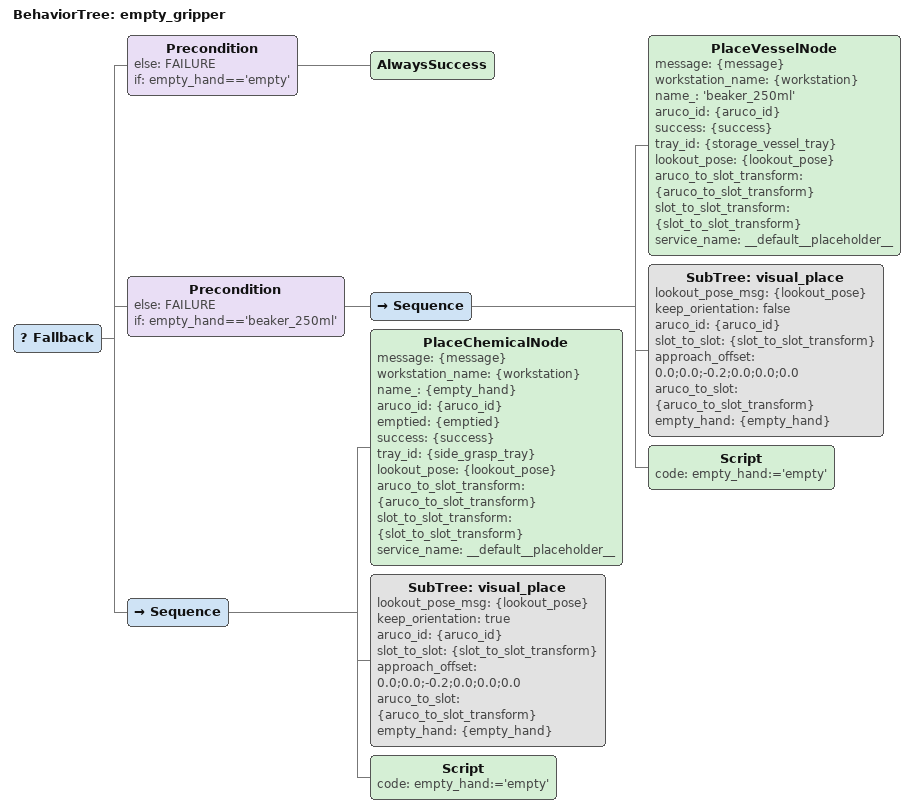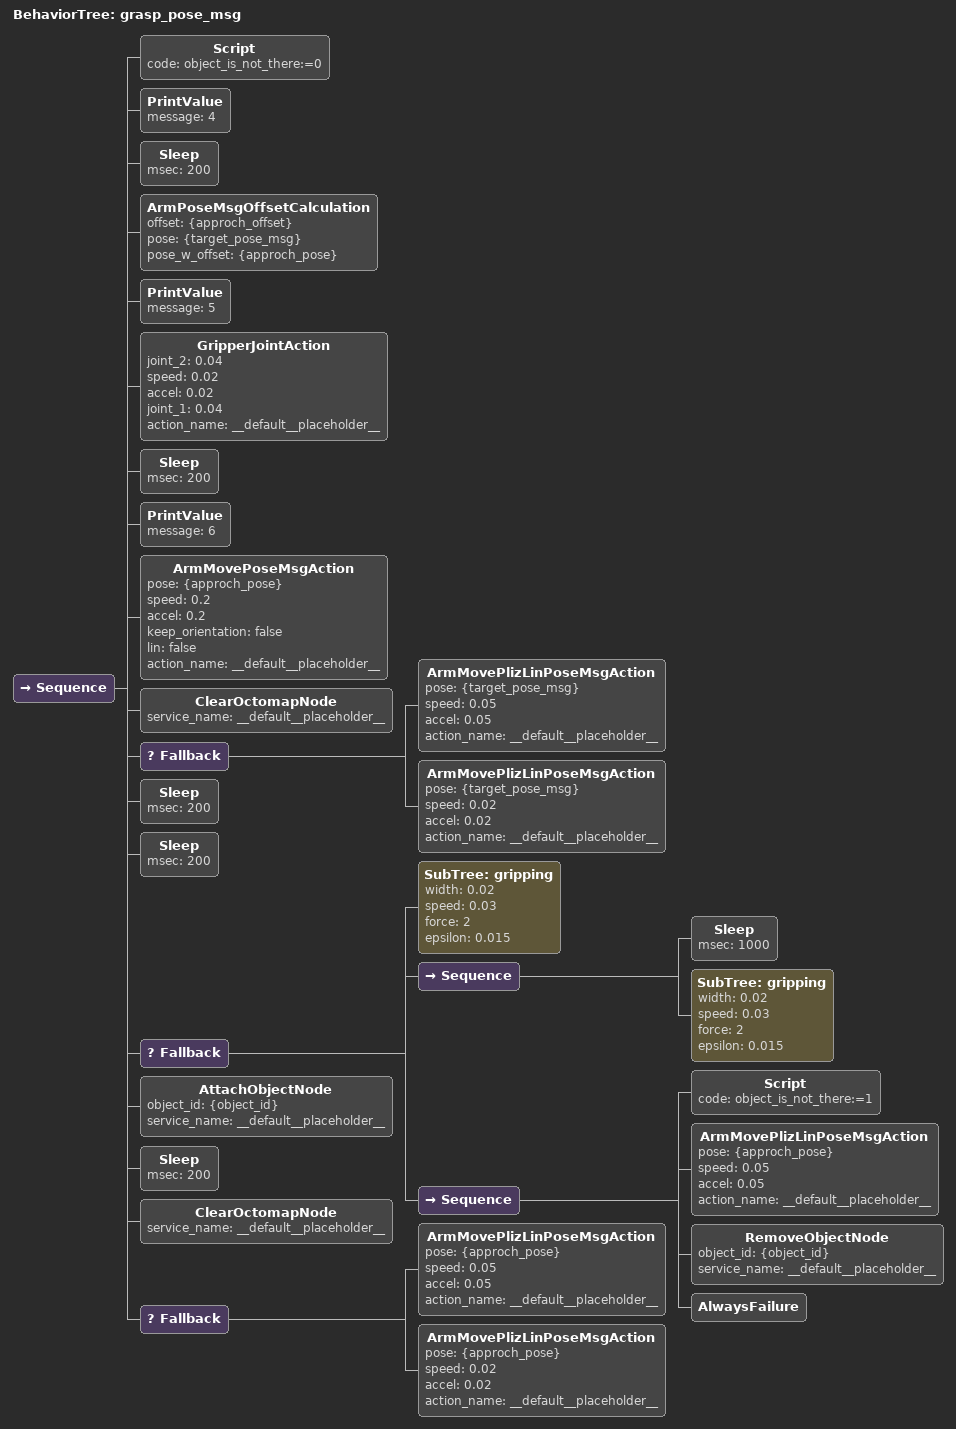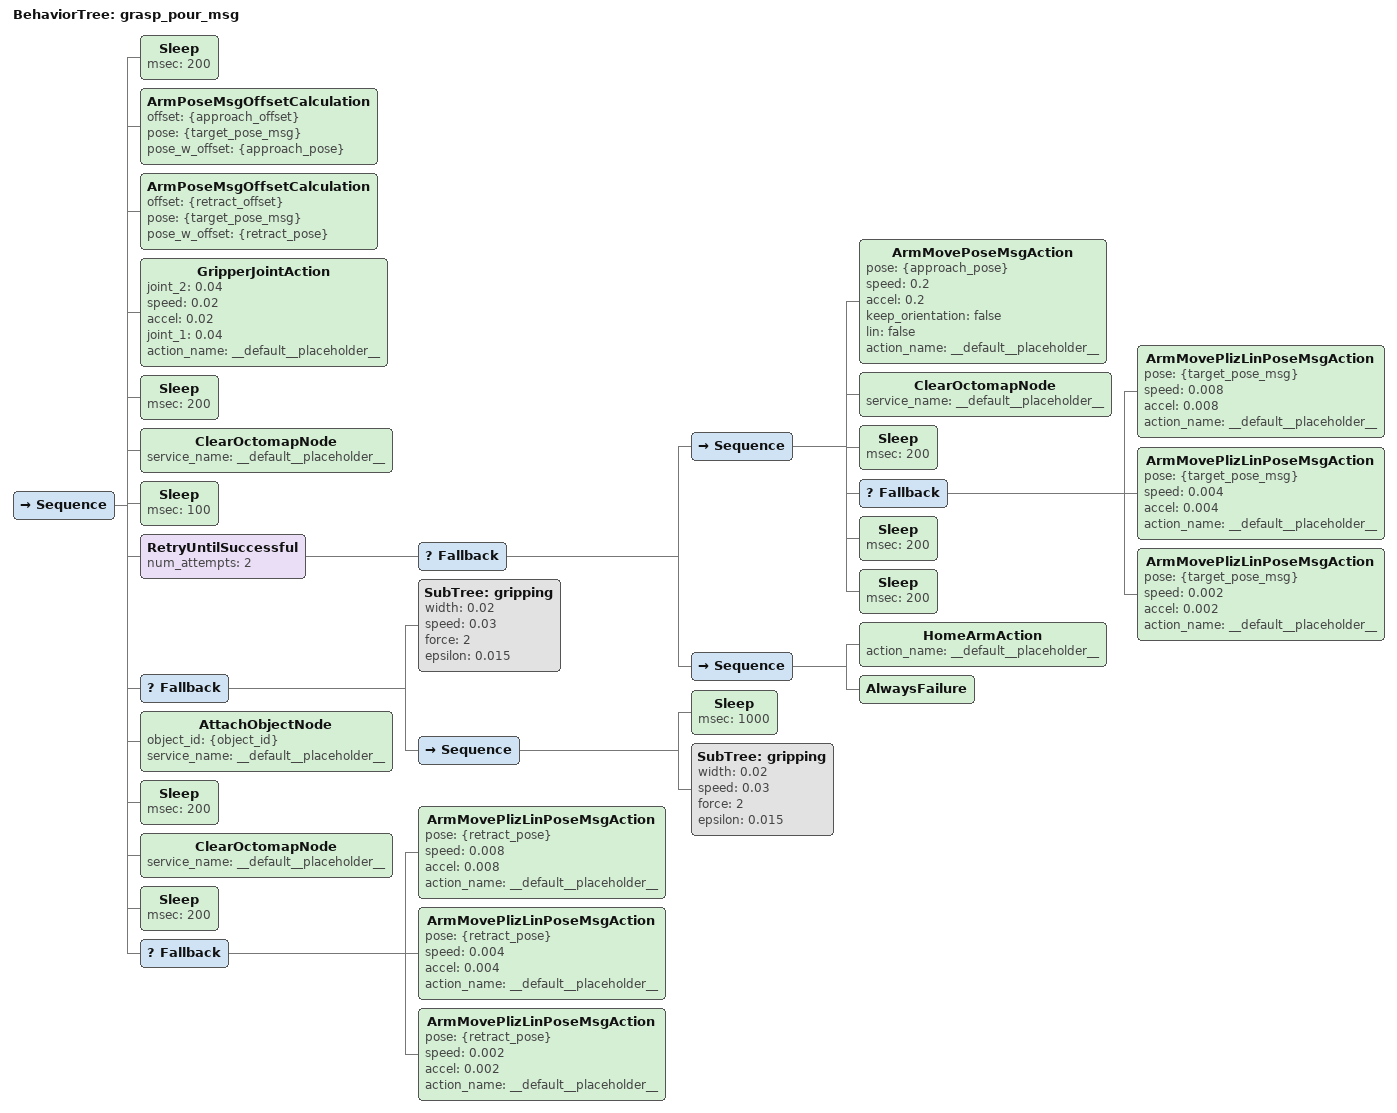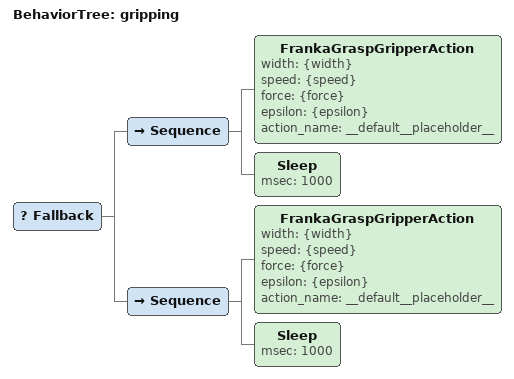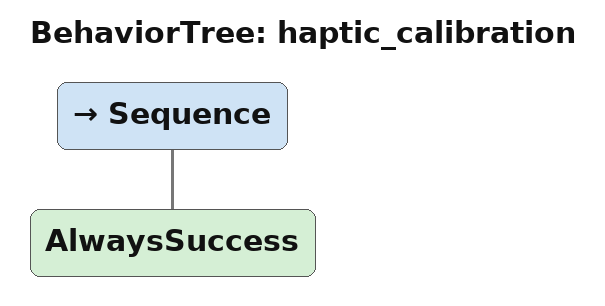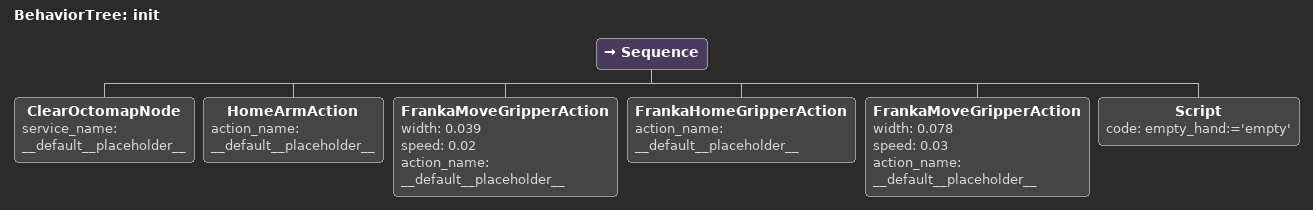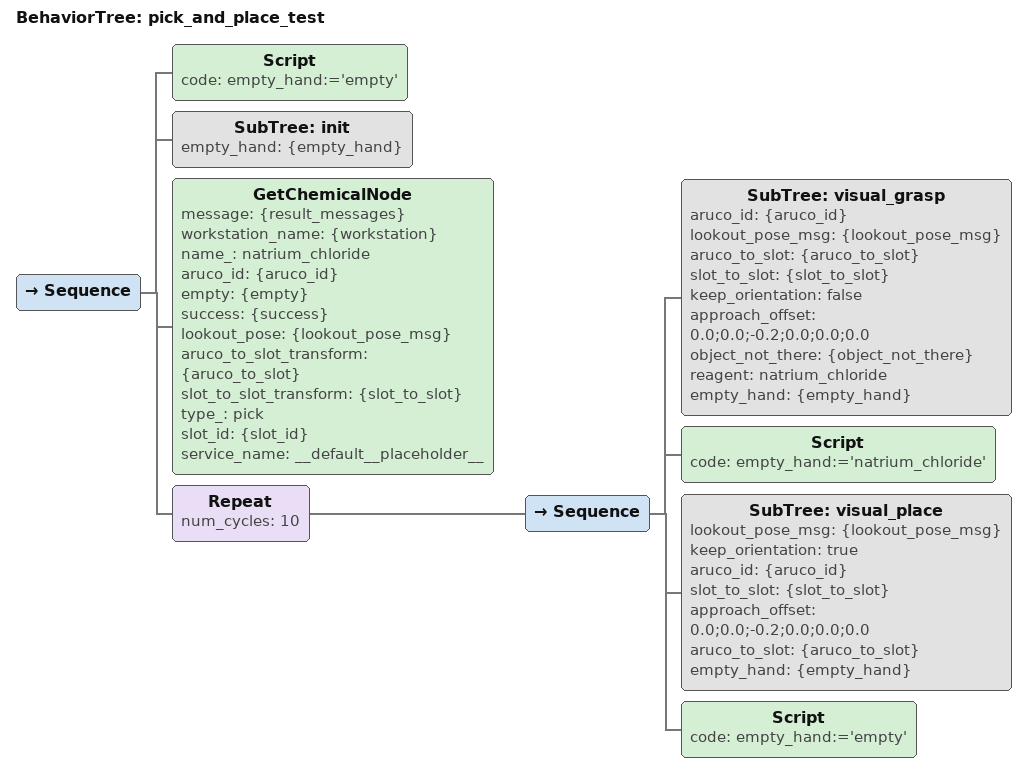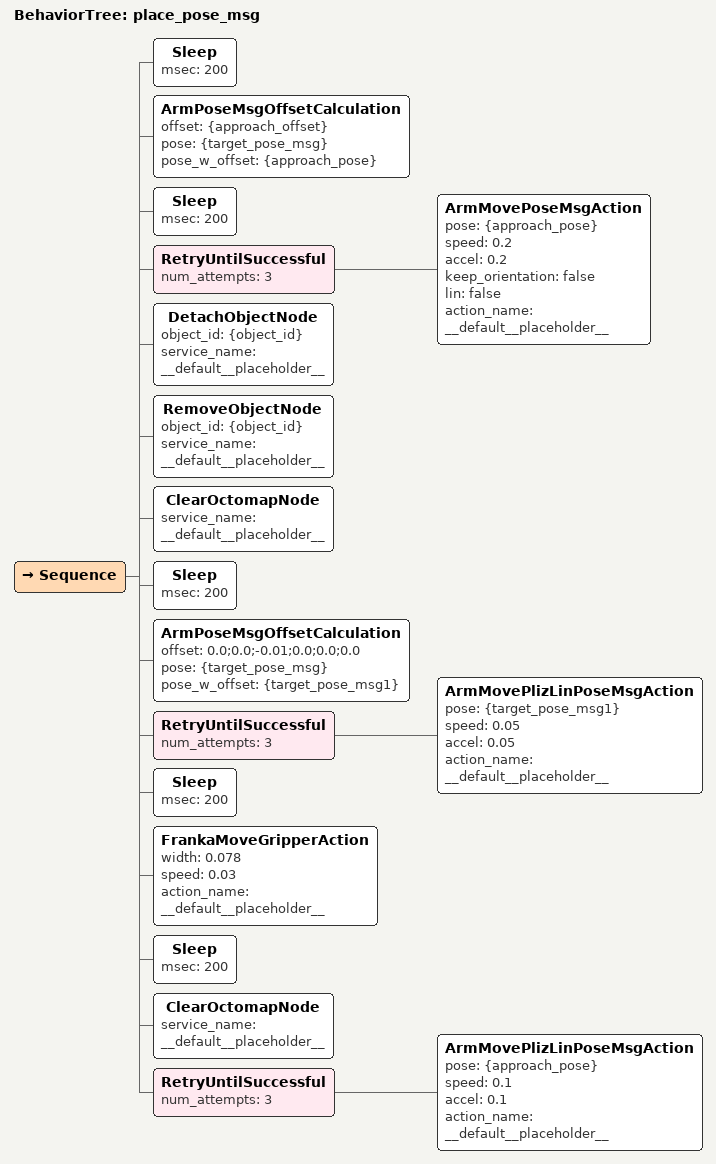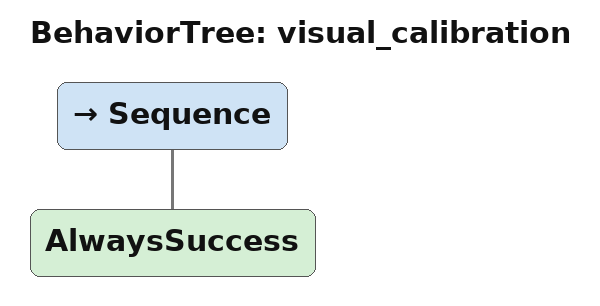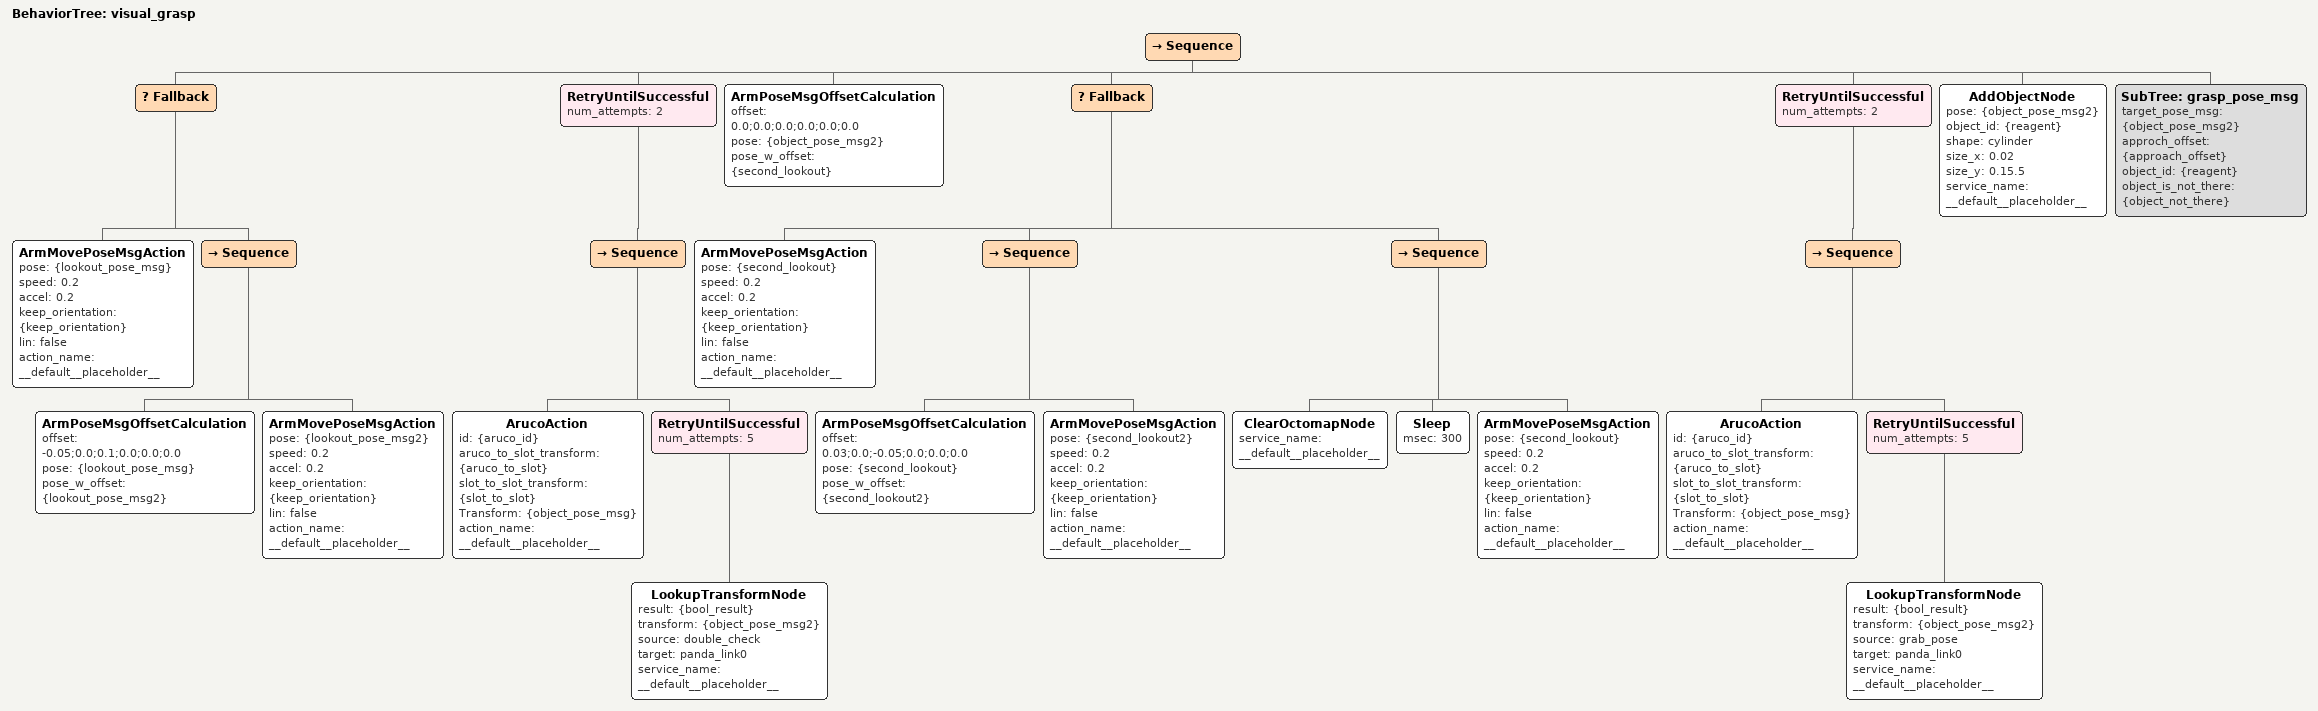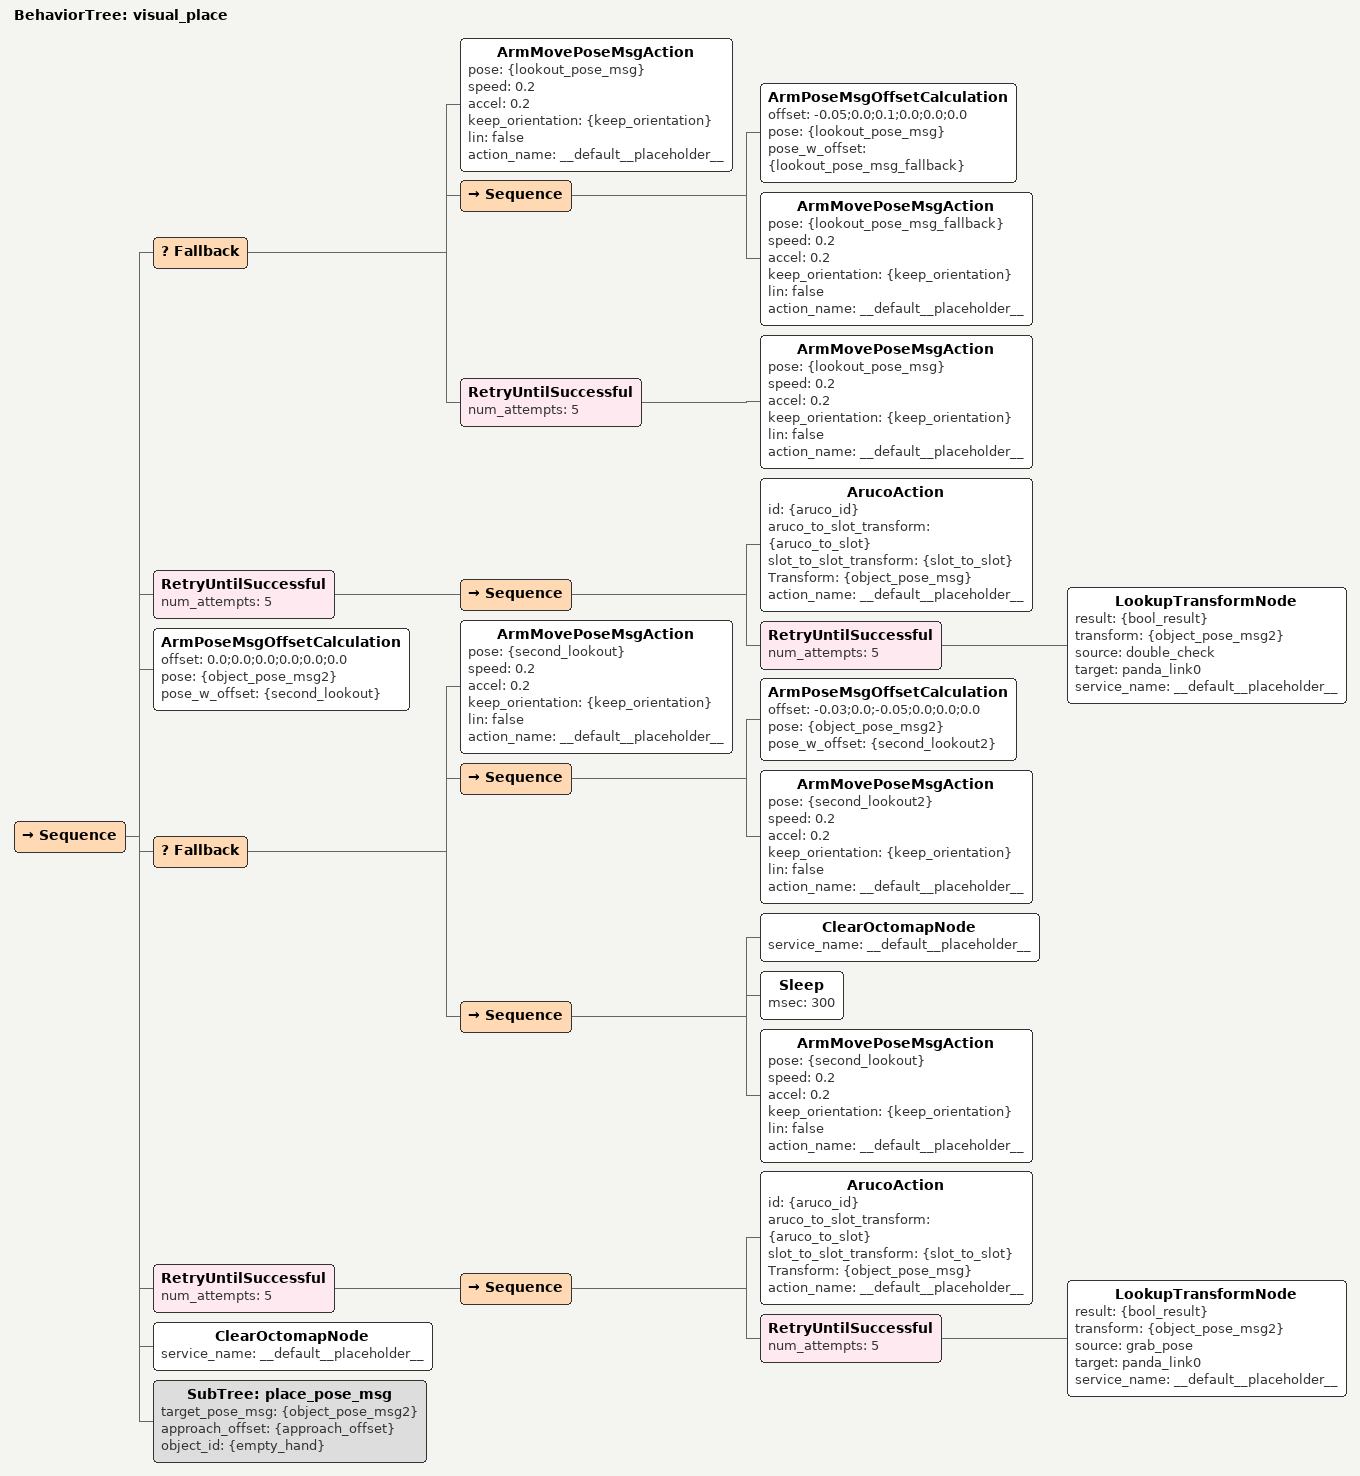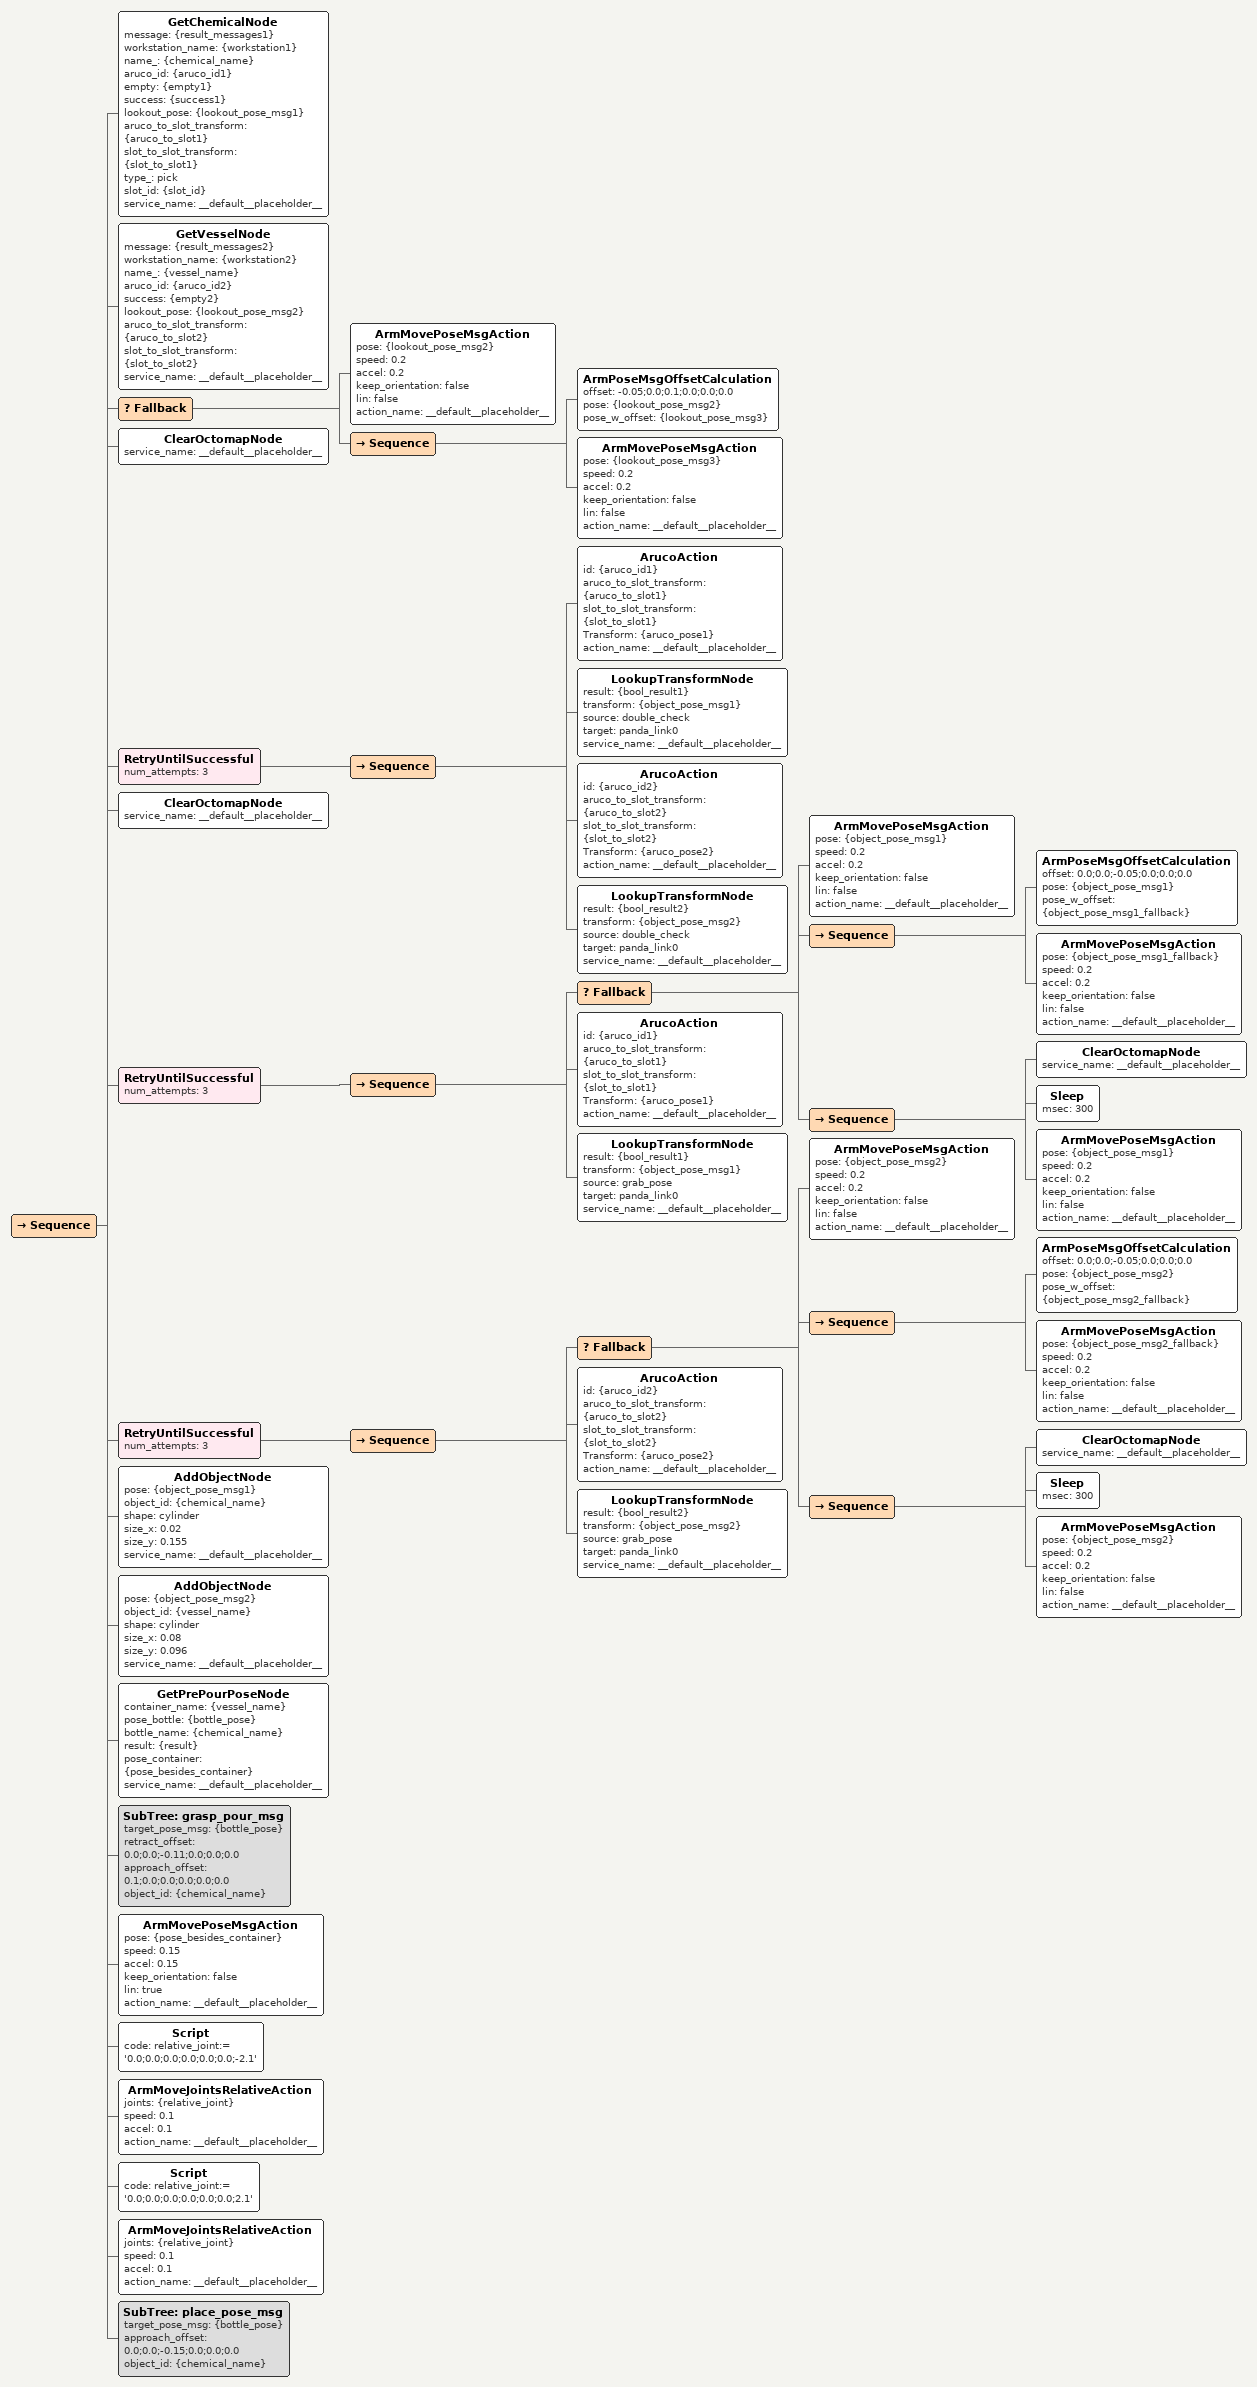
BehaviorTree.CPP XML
<BehaviorTree ID="empty_gripper">
  <Fallback>
    <Precondition else="FAILURE" if="empty_hand=='empty'">
      <AlwaysSuccess/>
    </Precondition>
    <Precondition else="FAILURE" if="empty_hand=='beaker_250ml'">
      <Sequence>
        <PlaceVesselNode message="{message}" workstation_name="{workstation}" name_="'beaker_250ml'" aruco_id="{aruco_id}" success="{success}" tray_id="{storage_vessel_tray}" lookout_pose="{lookout_pose}" aruco_to_slot_transform="{aruco_to_slot_transform}" slot_to_slot_transform="{slot_to_slot_transform}" service_name="__default__placeholder__"/>
        <SubTree ID="visual_place" lookout_pose_msg="{lookout_pose}" keep_orientation="false" aruco_id="{aruco_id}" slot_to_slot="{slot_to_slot_transform}" approach_offset="0.0;0.0;-0.2;0.0;0.0;0.0" aruco_to_slot="{aruco_to_slot_transform}" empty_hand="{empty_hand}"/>
        <Script code="empty_hand:='empty'"/>
      </Sequence>
    </Precondition>
    <Sequence>
      <PlaceChemicalNode message="{message}" workstation_name="{workstation}" name_="{empty_hand}" aruco_id="{aruco_id}" emptied="{emptied}" success="{success}" tray_id="{side_grasp_tray}" lookout_pose="{lookout_pose}" aruco_to_slot_transform="{aruco_to_slot_transform}" slot_to_slot_transform="{slot_to_slot_transform}" service_name="__default__placeholder__"/>
      <SubTree ID="visual_place" lookout_pose_msg="{lookout_pose}" keep_orientation="true" aruco_id="{aruco_id}" slot_to_slot="{slot_to_slot_transform}" approach_offset="0.0;0.0;-0.2;0.0;0.0;0.0" aruco_to_slot="{aruco_to_slot_transform}" empty_hand="{empty_hand}"/>
      <Script code="empty_hand:='empty'"/>
    </Sequence>
  </Fallback>
</BehaviorTree>

<BehaviorTree ID="grasp_pose_msg">
  <Sequence>
    <Script code="object_is_not_there:=0"/>
    <PrintValue message="4"/>
    <Sleep msec="200"/>
    <ArmPoseMsgOffsetCalculation offset="{approch_offset}" pose="{target_pose_msg}" pose_w_offset="{approch_pose}"/>
    <PrintValue message="5"/>
    <GripperJointAction joint_2="0.04" speed="0.02" accel="0.02" joint_1="0.04" action_name="__default__placeholder__"/>
    <Sleep msec="200"/>
    <PrintValue message="6"/>
    <ArmMovePoseMsgAction pose="{approch_pose}" speed="0.2" accel="0.2" keep_orientation="false" lin="false" action_name="__default__placeholder__"/>
    <ClearOctomapNode service_name="__default__placeholder__"/>
    <Fallback>
      <ArmMovePlizLinPoseMsgAction pose="{target_pose_msg}" speed="0.05" accel="0.05" action_name="__default__placeholder__"/>
      <ArmMovePlizLinPoseMsgAction pose="{target_pose_msg}" speed="0.02" accel="0.02" action_name="__default__placeholder__"/>
    </Fallback>
    <Sleep msec="200"/>
    <Sleep msec="200"/>
    <Fallback>
      <SubTree ID="gripping" width="0.02" speed="0.03" force="2" epsilon="0.015"/>
      <Sequence>
        <Sleep msec="1000"/>
        <SubTree ID="gripping" width="0.02" speed="0.03" force="2" epsilon="0.015"/>
      </Sequence>
      <Sequence>
        <Script code="object_is_not_there:=1"/>
        <ArmMovePlizLinPoseMsgAction pose="{approch_pose}" speed="0.05" accel="0.05" action_name="__default__placeholder__"/>
        <RemoveObjectNode object_id="{object_id}" service_name="__default__placeholder__"/>
        <AlwaysFailure/>
      </Sequence>
    </Fallback>
    <AttachObjectNode object_id="{object_id}" service_name="__default__placeholder__"/>
    <Sleep msec="200"/>
    <ClearOctomapNode service_name="__default__placeholder__"/>
    <Fallback>
      <ArmMovePlizLinPoseMsgAction pose="{approch_pose}" speed="0.05" accel="0.05" action_name="__default__placeholder__"/>
      <ArmMovePlizLinPoseMsgAction pose="{approch_pose}" speed="0.02" accel="0.02" action_name="__default__placeholder__"/>
    </Fallback>
  </Sequence>
</BehaviorTree>

<BehaviorTree ID="grasp_pour_msg">
  <Sequence>
    <Sleep msec="200"/>
    <ArmPoseMsgOffsetCalculation offset="{approach_offset}" pose="{target_pose_msg}" pose_w_offset="{approach_pose}"/>
    <ArmPoseMsgOffsetCalculation offset="{retract_offset}" pose="{target_pose_msg}" pose_w_offset="{retract_pose}"/>
    <GripperJointAction joint_2="0.04" speed="0.02" accel="0.02" joint_1="0.04" action_name="__default__placeholder__"/>
    <Sleep msec="200"/>
    <ClearOctomapNode service_name="__default__placeholder__"/>
    <Sleep msec="100"/>
    <RetryUntilSuccessful num_attempts="2">
      <Fallback>
        <Sequence>
          <ArmMovePoseMsgAction pose="{approach_pose}" speed="0.2" accel="0.2" keep_orientation="false" lin="false" action_name="__default__placeholder__"/>
          <ClearOctomapNode service_name="__default__placeholder__"/>
          <Sleep msec="200"/>
          <Fallback>
            <ArmMovePlizLinPoseMsgAction pose="{target_pose_msg}" speed="0.008" accel="0.008" action_name="__default__placeholder__"/>
            <ArmMovePlizLinPoseMsgAction pose="{target_pose_msg}" speed="0.004" accel="0.004" action_name="__default__placeholder__"/>
            <ArmMovePlizLinPoseMsgAction pose="{target_pose_msg}" speed="0.002" accel="0.002" action_name="__default__placeholder__"/>
          </Fallback>
          <Sleep msec="200"/>
          <Sleep msec="200"/>
        </Sequence>
        <Sequence>
          <HomeArmAction action_name="__default__placeholder__"/>
          <AlwaysFailure/>
        </Sequence>
      </Fallback>
    </RetryUntilSuccessful>
    <Fallback>
      <SubTree ID="gripping" width="0.02" speed="0.03" force="2" epsilon="0.015"/>
      <Sequence>
        <Sleep msec="1000"/>
        <SubTree ID="gripping" width="0.02" speed="0.03" force="2" epsilon="0.015"/>
      </Sequence>
    </Fallback>
    <AttachObjectNode object_id="{object_id}" service_name="__default__placeholder__"/>
    <Sleep msec="200"/>
    <ClearOctomapNode service_name="__default__placeholder__"/>
    <Sleep msec="200"/>
    <Fallback>
      <ArmMovePlizLinPoseMsgAction pose="{retract_pose}" speed="0.008" accel="0.008" action_name="__default__placeholder__"/>
      <ArmMovePlizLinPoseMsgAction pose="{retract_pose}" speed="0.004" accel="0.004" action_name="__default__placeholder__"/>
      <ArmMovePlizLinPoseMsgAction pose="{retract_pose}" speed="0.002" accel="0.002" action_name="__default__placeholder__"/>
    </Fallback>
  </Sequence>
</BehaviorTree>

<BehaviorTree ID="gripping">
  <Fallback>
    <Sequence>
      <FrankaGraspGripperAction width="{width}" speed="{speed}" force="{force}" epsilon="{epsilon}" action_name="__default__placeholder__"/>
      <Sleep msec="1000"/>
    </Sequence>
    <Sequence>
      <FrankaGraspGripperAction width="{width}" speed="{speed}" force="{force}" epsilon="{epsilon}" action_name="__default__placeholder__"/>
      <Sleep msec="1000"/>
    </Sequence>
  </Fallback>
</BehaviorTree>

<BehaviorTree ID="haptic_calibration">
  <Sequence>
    <AlwaysSuccess/>
  </Sequence>
</BehaviorTree>

<BehaviorTree ID="init">
  <Sequence>
    <ClearOctomapNode service_name="__default__placeholder__"/>
    <HomeArmAction action_name="__default__placeholder__"/>
    <FrankaMoveGripperAction width="0.039" speed="0.02" action_name="__default__placeholder__"/>
    <FrankaHomeGripperAction action_name="__default__placeholder__"/>
    <FrankaMoveGripperAction width="0.078" speed="0.03" action_name="__default__placeholder__"/>
    <Script code="empty_hand:='empty'"/>
  </Sequence>
</BehaviorTree>

<BehaviorTree ID="pick_and_place_test">
  <Sequence>
    <Script code="empty_hand:='empty'"/>
    <SubTree ID="init" empty_hand="{empty_hand}"/>
    <GetChemicalNode message="{result_messages}" workstation_name="{workstation}" name_="natrium_chloride" aruco_id="{aruco_id}" empty="{empty}" success="{success}" lookout_pose="{lookout_pose_msg}" aruco_to_slot_transform="{aruco_to_slot}" slot_to_slot_transform="{slot_to_slot}" type_="pick" slot_id="{slot_id}" service_name="__default__placeholder__"/>
    <Repeat num_cycles="10">
      <Sequence>
        <SubTree ID="visual_grasp" aruco_id="{aruco_id}" lookout_pose_msg="{lookout_pose_msg}" aruco_to_slot="{aruco_to_slot}" slot_to_slot="{slot_to_slot}" keep_orientation="false" approach_offset="0.0;0.0;-0.2;0.0;0.0;0.0" object_not_there="{object_not_there}" reagent="natrium_chloride" empty_hand="{empty_hand}"/>
        <Script code="empty_hand:='natrium_chloride'"/>
        <SubTree ID="visual_place" lookout_pose_msg="{lookout_pose_msg}" keep_orientation="true" aruco_id="{aruco_id}" slot_to_slot="{slot_to_slot}" approach_offset="0.0;0.0;-0.2;0.0;0.0;0.0" aruco_to_slot="{aruco_to_slot}" empty_hand="{empty_hand}"/>
        <Script code="empty_hand:='empty'"/>
      </Sequence>
    </Repeat>
  </Sequence>
</BehaviorTree>

<BehaviorTree ID="place_pose_msg">
  <Sequence>
    <Sleep msec="200"/>
    <ArmPoseMsgOffsetCalculation offset="{approach_offset}" pose="{target_pose_msg}" pose_w_offset="{approach_pose}"/>
    <Sleep msec="200"/>
    <RetryUntilSuccessful num_attempts="3">
      <ArmMovePoseMsgAction pose="{approach_pose}" speed="0.2" accel="0.2" keep_orientation="false" lin="false" action_name="__default__placeholder__"/>
    </RetryUntilSuccessful>
    <DetachObjectNode object_id="{object_id}" service_name="__default__placeholder__"/>
    <RemoveObjectNode object_id="{object_id}" service_name="__default__placeholder__"/>
    <ClearOctomapNode service_name="__default__placeholder__"/>
    <Sleep msec="200"/>
    <ArmPoseMsgOffsetCalculation offset="0.0;0.0;-0.01;0.0;0.0;0.0" pose="{target_pose_msg}" pose_w_offset="{target_pose_msg1}"/>
    <RetryUntilSuccessful num_attempts="3">
      <ArmMovePlizLinPoseMsgAction pose="{target_pose_msg1}" speed="0.05" accel="0.05" action_name="__default__placeholder__"/>
    </RetryUntilSuccessful>
    <Sleep msec="200"/>
    <FrankaMoveGripperAction width="0.078" speed="0.03" action_name="__default__placeholder__"/>
    <Sleep msec="200"/>
    <ClearOctomapNode service_name="__default__placeholder__"/>
    <RetryUntilSuccessful num_attempts="3">
      <ArmMovePlizLinPoseMsgAction pose="{approach_pose}" speed="0.1" accel="0.1" action_name="__default__placeholder__"/>
    </RetryUntilSuccessful>
  </Sequence>
</BehaviorTree>

<BehaviorTree ID="visual_calibration">
  <Sequence>
    <AlwaysSuccess/>
  </Sequence>
</BehaviorTree>

<BehaviorTree ID="visual_grasp">
  <Sequence>
    <Fallback>
      <ArmMovePoseMsgAction pose="{lookout_pose_msg}" speed="0.2" accel="0.2" keep_orientation="{keep_orientation}" lin="false" action_name="__default__placeholder__"/>
      <Sequence>
        <ArmPoseMsgOffsetCalculation offset="-0.05;0.0;0.1;0.0;0.0;0.0" pose="{lookout_pose_msg}" pose_w_offset="{lookout_pose_msg2}"/>
        <ArmMovePoseMsgAction pose="{lookout_pose_msg2}" speed="0.2" accel="0.2" keep_orientation="{keep_orientation}" lin="false" action_name="__default__placeholder__"/>
      </Sequence>
    </Fallback>
    <RetryUntilSuccessful num_attempts="2">
      <Sequence>
        <ArucoAction id="{aruco_id}" aruco_to_slot_transform="{aruco_to_slot}" slot_to_slot_transform="{slot_to_slot}" Transform="{object_pose_msg}" action_name="__default__placeholder__"/>
        <RetryUntilSuccessful num_attempts="5">
          <LookupTransformNode result="{bool_result}" transform="{object_pose_msg2}" source="double_check" target="panda_link0" service_name="__default__placeholder__"/>
        </RetryUntilSuccessful>
      </Sequence>
    </RetryUntilSuccessful>
    <ArmPoseMsgOffsetCalculation offset="0.0;0.0;0.0;0.0;0.0;0.0" pose="{object_pose_msg2}" pose_w_offset="{second_lookout}"/>
    <Fallback>
      <ArmMovePoseMsgAction pose="{second_lookout}" speed="0.2" accel="0.2" keep_orientation="{keep_orientation}" lin="false" action_name="__default__placeholder__"/>
      <Sequence>
        <ArmPoseMsgOffsetCalculation offset="0.03;0.0;-0.05;0.0;0.0;0.0" pose="{second_lookout}" pose_w_offset="{second_lookout2}"/>
        <ArmMovePoseMsgAction pose="{second_lookout2}" speed="0.2" accel="0.2" keep_orientation="{keep_orientation}" lin="false" action_name="__default__placeholder__"/>
      </Sequence>
      <Sequence>
        <ClearOctomapNode service_name="__default__placeholder__"/>
        <Sleep msec="300"/>
        <ArmMovePoseMsgAction pose="{second_lookout}" speed="0.2" accel="0.2" keep_orientation="{keep_orientation}" lin="false" action_name="__default__placeholder__"/>
      </Sequence>
    </Fallback>
    <RetryUntilSuccessful num_attempts="2">
      <Sequence>
        <ArucoAction id="{aruco_id}" aruco_to_slot_transform="{aruco_to_slot}" slot_to_slot_transform="{slot_to_slot}" Transform="{object_pose_msg}" action_name="__default__placeholder__"/>
        <RetryUntilSuccessful num_attempts="5">
          <LookupTransformNode result="{bool_result}" transform="{object_pose_msg2}" source="grab_pose" target="panda_link0" service_name="__default__placeholder__"/>
        </RetryUntilSuccessful>
      </Sequence>
    </RetryUntilSuccessful>
    <AddObjectNode pose="{object_pose_msg2}" object_id="{reagent}" shape="cylinder" size_x="0.02" size_y="0.15.5" service_name="__default__placeholder__"/>
    <SubTree ID="grasp_pose_msg" target_pose_msg="{object_pose_msg2}" approch_offset="{approach_offset}" object_id="{reagent}" object_is_not_there="{object_not_there}"/>
  </Sequence>
</BehaviorTree>

<BehaviorTree ID="visual_place">
  <Sequence>
    <Fallback>
      <ArmMovePoseMsgAction pose="{lookout_pose_msg}" speed="0.2" accel="0.2" keep_orientation="{keep_orientation}" lin="false" action_name="__default__placeholder__"/>
      <Sequence>
        <ArmPoseMsgOffsetCalculation offset="-0.05;0.0;0.1;0.0;0.0;0.0" pose="{lookout_pose_msg}" pose_w_offset="{lookout_pose_msg_fallback}"/>
        <ArmMovePoseMsgAction pose="{lookout_pose_msg_fallback}" speed="0.2" accel="0.2" keep_orientation="{keep_orientation}" lin="false" action_name="__default__placeholder__"/>
      </Sequence>
      <RetryUntilSuccessful num_attempts="5">
        <ArmMovePoseMsgAction pose="{lookout_pose_msg}" speed="0.2" accel="0.2" keep_orientation="{keep_orientation}" lin="false" action_name="__default__placeholder__"/>
      </RetryUntilSuccessful>
    </Fallback>
    <RetryUntilSuccessful num_attempts="5">
      <Sequence>
        <ArucoAction id="{aruco_id}" aruco_to_slot_transform="{aruco_to_slot}" slot_to_slot_transform="{slot_to_slot}" Transform="{object_pose_msg}" action_name="__default__placeholder__"/>
        <RetryUntilSuccessful num_attempts="5">
          <LookupTransformNode result="{bool_result}" transform="{object_pose_msg2}" source="double_check" target="panda_link0" service_name="__default__placeholder__"/>
        </RetryUntilSuccessful>
      </Sequence>
    </RetryUntilSuccessful>
    <ArmPoseMsgOffsetCalculation offset="0.0;0.0;0.0;0.0;0.0;0.0" pose="{object_pose_msg2}" pose_w_offset="{second_lookout}"/>
    <Fallback>
      <ArmMovePoseMsgAction pose="{second_lookout}" speed="0.2" accel="0.2" keep_orientation="{keep_orientation}" lin="false" action_name="__default__placeholder__"/>
      <Sequence>
        <ArmPoseMsgOffsetCalculation offset="-0.03;0.0;-0.05;0.0;0.0;0.0" pose="{object_pose_msg2}" pose_w_offset="{second_lookout2}"/>
        <ArmMovePoseMsgAction pose="{second_lookout2}" speed="0.2" accel="0.2" keep_orientation="{keep_orientation}" lin="false" action_name="__default__placeholder__"/>
      </Sequence>
      <Sequence>
        <ClearOctomapNode service_name="__default__placeholder__"/>
        <Sleep msec="300"/>
        <ArmMovePoseMsgAction pose="{second_lookout}" speed="0.2" accel="0.2" keep_orientation="{keep_orientation}" lin="false" action_name="__default__placeholder__"/>
      </Sequence>
    </Fallback>
    <RetryUntilSuccessful num_attempts="5">
      <Sequence>
        <ArucoAction id="{aruco_id}" aruco_to_slot_transform="{aruco_to_slot}" slot_to_slot_transform="{slot_to_slot}" Transform="{object_pose_msg}" action_name="__default__placeholder__"/>
        <RetryUntilSuccessful num_attempts="5">
          <LookupTransformNode result="{bool_result}" transform="{object_pose_msg2}" source="grab_pose" target="panda_link0" service_name="__default__placeholder__"/>
        </RetryUntilSuccessful>
      </Sequence>
    </RetryUntilSuccessful>
    <ClearOctomapNode service_name="__default__placeholder__"/>
    <SubTree ID="place_pose_msg" target_pose_msg="{object_pose_msg2}" approach_offset="{approach_offset}" object_id="{empty_hand}"/>
  </Sequence>
</BehaviorTree>

<Sequence>
  <GetChemicalNode message="{result_messages1}" workstation_name="{workstation1}" name_="{chemical_name}" aruco_id="{aruco_id1}" empty="{empty1}" success="{success1}" lookout_pose="{lookout_pose_msg1}" aruco_to_slot_transform="{aruco_to_slot1}" slot_to_slot_transform="{slot_to_slot1}" type_="pick" slot_id="{slot_id}" service_name="__default__placeholder__"/>
  <GetVesselNode message="{result_messages2}" workstation_name="{workstation2}" name_="{vessel_name}" aruco_id="{aruco_id2}" success="{empty2}" lookout_pose="{lookout_pose_msg2}" aruco_to_slot_transform="{aruco_to_slot2}" slot_to_slot_transform="{slot_to_slot2}" service_name="__default__placeholder__"/>
  <Fallback>
    <ArmMovePoseMsgAction pose="{lookout_pose_msg2}" speed="0.2" accel="0.2" keep_orientation="false" lin="false" action_name="__default__placeholder__"/>
    <Sequence>
      <ArmPoseMsgOffsetCalculation offset="-0.05;0.0;0.1;0.0;0.0;0.0" pose="{lookout_pose_msg2}" pose_w_offset="{lookout_pose_msg3}"/>
      <ArmMovePoseMsgAction pose="{lookout_pose_msg3}" speed="0.2" accel="0.2" keep_orientation="false" lin="false" action_name="__default__placeholder__"/>
    </Sequence>
  </Fallback>
  <ClearOctomapNode service_name="__default__placeholder__"/>
  <RetryUntilSuccessful num_attempts="3">
    <Sequence>
      <ArucoAction id="{aruco_id1}" aruco_to_slot_transform="{aruco_to_slot1}" slot_to_slot_transform="{slot_to_slot1}" Transform="{aruco_pose1}" action_name="__default__placeholder__"/>
      <LookupTransformNode result="{bool_result1}" transform="{object_pose_msg1}" source="double_check" target="panda_link0" service_name="__default__placeholder__"/>
      <ArucoAction id="{aruco_id2}" aruco_to_slot_transform="{aruco_to_slot2}" slot_to_slot_transform="{slot_to_slot2}" Transform="{aruco_pose2}" action_name="__default__placeholder__"/>
      <LookupTransformNode result="{bool_result2}" transform="{object_pose_msg2}" source="double_check" target="panda_link0" service_name="__default__placeholder__"/>
    </Sequence>
  </RetryUntilSuccessful>
  <ClearOctomapNode service_name="__default__placeholder__"/>
  <RetryUntilSuccessful num_attempts="3">
    <Sequence>
      <Fallback>
        <ArmMovePoseMsgAction pose="{object_pose_msg1}" speed="0.2" accel="0.2" keep_orientation="false" lin="false" action_name="__default__placeholder__"/>
        <Sequence>
          <ArmPoseMsgOffsetCalculation offset="0.0;0.0;-0.05;0.0;0.0;0.0" pose="{object_pose_msg1}" pose_w_offset="{object_pose_msg1_fallback}"/>
          <ArmMovePoseMsgAction pose="{object_pose_msg1_fallback}" speed="0.2" accel="0.2" keep_orientation="false" lin="false" action_name="__default__placeholder__"/>
        </Sequence>
        <Sequence>
          <ClearOctomapNode service_name="__default__placeholder__"/>
          <Sleep msec="300"/>
          <ArmMovePoseMsgAction pose="{object_pose_msg1}" speed="0.2" accel="0.2" keep_orientation="false" lin="false" action_name="__default__placeholder__"/>
        </Sequence>
      </Fallback>
      <ArucoAction id="{aruco_id1}" aruco_to_slot_transform="{aruco_to_slot1}" slot_to_slot_transform="{slot_to_slot1}" Transform="{aruco_pose1}" action_name="__default__placeholder__"/>
      <LookupTransformNode result="{bool_result1}" transform="{object_pose_msg1}" source="grab_pose" target="panda_link0" service_name="__default__placeholder__"/>
    </Sequence>
  </RetryUntilSuccessful>
  <RetryUntilSuccessful num_attempts="3">
    <Sequence>
      <Fallback>
        <ArmMovePoseMsgAction pose="{object_pose_msg2}" speed="0.2" accel="0.2" keep_orientation="false" lin="false" action_name="__default__placeholder__"/>
        <Sequence>
          <ArmPoseMsgOffsetCalculation offset="0.0;0.0;-0.05;0.0;0.0;0.0" pose="{object_pose_msg2}" pose_w_offset="{object_pose_msg2_fallback}"/>
          <ArmMovePoseMsgAction pose="{object_pose_msg2_fallback}" speed="0.2" accel="0.2" keep_orientation="false" lin="false" action_name="__default__placeholder__"/>
        </Sequence>
        <Sequence>
          <ClearOctomapNode service_name="__default__placeholder__"/>
          <Sleep msec="300"/>
          <ArmMovePoseMsgAction pose="{object_pose_msg2}" speed="0.2" accel="0.2" keep_orientation="false" lin="false" action_name="__default__placeholder__"/>
        </Sequence>
      </Fallback>
      <ArucoAction id="{aruco_id2}" aruco_to_slot_transform="{aruco_to_slot2}" slot_to_slot_transform="{slot_to_slot2}" Transform="{aruco_pose2}" action_name="__default__placeholder__"/>
      <LookupTransformNode result="{bool_result2}" transform="{object_pose_msg2}" source="grab_pose" target="panda_link0" service_name="__default__placeholder__"/>
    </Sequence>
  </RetryUntilSuccessful>
  <AddObjectNode pose="{object_pose_msg1}" object_id="{chemical_name}" shape="cylinder" size_x="0.02" size_y="0.155" service_name="__default__placeholder__"/>
  <AddObjectNode pose="{object_pose_msg2}" object_id="{vessel_name}" shape="cylinder" size_x="0.08" size_y="0.096" service_name="__default__placeholder__"/>
  <GetPrePourPoseNode container_name="{vessel_name}" pose_bottle="{bottle_pose}" bottle_name="{chemical_name}" result="{result}" pose_container="{pose_besides_container}" service_name="__default__placeholder__"/>
  <SubTree ID="grasp_pour_msg" target_pose_msg="{bottle_pose}" retract_offset="0.0;0.0;-0.11;0.0;0.0;0.0" approach_offset="0.1;0.0;0.0;0.0;0.0;0.0" object_id="{chemical_name}"/>
  <ArmMovePoseMsgAction pose="{pose_besides_container}" speed="0.15" accel="0.15" keep_orientation="false" lin="true" action_name="__default__placeholder__"/>
  <Script code="relative_joint:= '0.0;0.0;0.0;0.0;0.0;0.0;-2.1'"/>
  <ArmMoveJointsRelativeAction joints="{relative_joint}" speed="0.1" accel="0.1" action_name="__default__placeholder__"/>
  <Script code="relative_joint:= '0.0;0.0;0.0;0.0;0.0;0.0;2.1'"/>
  <ArmMoveJointsRelativeAction joints="{relative_joint}" speed="0.1" accel="0.1" action_name="__default__placeholder__"/>
  <SubTree ID="place_pose_msg" target_pose_msg="{bottle_pose}" approach_offset="0.0;0.0;-0.15;0.0;0.0;0.0" object_id="{chemical_name}"/>
</Sequence>
